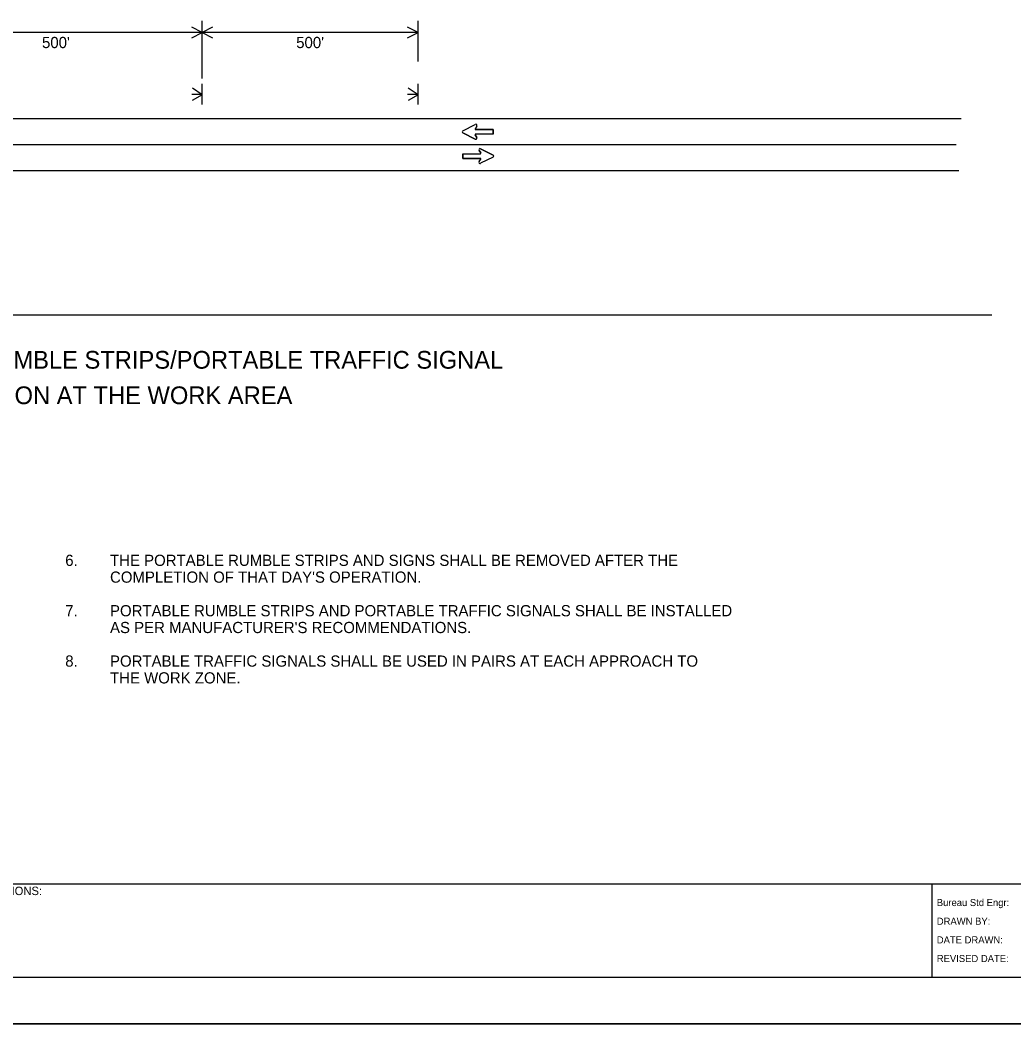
# Model space of a CAD drawing. Extents: x 0 to 34, y 0 to 22.
# Drawn here: x 11.89 to 22.55, y 0 to 10.76 of the extents above; entities that cross this region are included whole.
import ezdxf

# ---------------------------------------------------------------- set-up
doc = ezdxf.new("R2010")
doc.units = 0
for name, color, linetype in [('Level 1', 7, 'Continuous'), ('PlotBorder', 7, 'Continuous'), ('SHADE-GENERIC', 7, 'Continuous'), ('SHT-BNDRY', 7, 'Continuous'), ('SHT-FENCE', 7, 'Continuous'), ('Title_Box', 7, 'Continuous')]:
    doc.layers.add(name, color=color, linetype=linetype)

msp = doc.modelspace()

# ---------------------------------------------------------------- linework, layer by layer
at = {"layer": 'Level 1'}
for p, q in [((13.844, 10.134), (13.844, 10.751)), ((16.157, 10.317), (16.157, 10.751)), ((16.154, 10.627), (8.465, 10.627)), ((13.844, 10.626), (13.844, 10.627)), ((16.157, 10.626), (16.157, 10.627)), ((13.844, 9.96), (13.738, 10.032)), ((13.844, 10.077), (13.844, 10.077)), ((13.844, 9.966), (13.844, 10.077)), ((16.157, 9.96), (16.051, 10.032)), ((16.157, 10.077), (16.157, 10.077)), ((16.157, 9.966), (16.157, 10.077)), ((13.844, 9.962), (13.733, 9.962)), ((13.844, 9.96), (13.737, 9.897)), ((13.844, 9.854), (13.844, 9.966)), ((16.157, 9.962), (16.046, 9.962)), ((16.157, 9.96), (16.05, 9.897)), ((16.157, 9.854), (16.157, 9.966)), ((21.982, 9.702), (5.025, 9.702)), ((16.638, 9.575), (16.771, 9.642)), ((16.787, 9.624), (16.769, 9.596)), ((16.961, 9.588), (16.773, 9.588)), ((16.961, 9.539), (16.961, 9.588)), ((16.637, 9.552), (16.771, 9.485)), ((16.764, 9.489), (16.764, 9.489)), ((16.787, 9.503), (16.769, 9.531)), ((16.961, 9.539), (16.773, 9.539)), ((21.926, 9.423), (5.025, 9.423)), ((16.812, 9.363), (16.83, 9.336)), ((16.961, 9.314), (16.827, 9.381)), ((16.835, 9.377), (16.835, 9.377)), ((16.638, 9.328), (16.826, 9.328)), ((16.638, 9.328), (16.638, 9.278)), ((16.638, 9.278), (16.826, 9.278)), ((16.811, 9.243), (16.83, 9.271)), ((16.961, 9.292), (16.827, 9.225)), ((21.954, 9.144), (5.025, 9.144)), ((1.797, 7.601), (22.308, 7.601))]:
    msp.add_line(p, q, dxfattribs=at)
for points in [[(13.733, 10.571), (13.844, 10.627), (13.733, 10.683)], [(13.955, 10.683), (13.844, 10.627), (13.955, 10.571)], [(16.046, 10.571), (16.157, 10.627), (16.046, 10.683)]]:
    msp.add_lwpolyline(points, dxfattribs=at)
for centre, major_axis, start_param, end_param in [((16.773, 9.593), (0, -0.00495), 4.123952, 6.283395), ((16.777, 9.631), (0, 0.0124), 4.124596, 6.747043), ((16.643, 9.563), (0, 0.0124), 0.463604, 2.678408), ((16.773, 9.534), (0, -0.00495), 3.141803, 5.301246), ((16.777, 9.496), (0, 0.0124), 2.678155, 5.300602), ((16.822, 9.37), (0, -0.0124), 2.678155, 5.300602), ((16.826, 9.333), (0, 0.00495), 3.141803, 5.301246), ((16.826, 9.273), (0, 0.00495), 4.123952, 6.283395), ((16.956, 9.303), (0, -0.0124), 0.463604, 2.678408), ((16.822, 9.236), (0, -0.0124), 4.124596, 6.747043)]:
    msp.add_ellipse(centre, major_axis=major_axis, ratio=0.996122, start_param=start_param, end_param=end_param, dxfattribs=at)
at = {"layer": 'PlotBorder'}
msp.add_lwpolyline([(0, 0.001), (34, 0.001), (34, 22.001), (0, 22.001)], close=True, dxfattribs=at)
at = {"layer": 'SHADE-GENERIC'}
for p, q in [((16.638, 9.575), (16.771, 9.642)), ((16.787, 9.624), (16.769, 9.596)), ((16.773, 9.588), (16.961, 9.588)), ((16.961, 9.588), (16.961, 9.539)), ((16.771, 9.485), (16.637, 9.552)), ((16.769, 9.531), (16.787, 9.503)), ((16.961, 9.539), (16.773, 9.539)), ((16.83, 9.336), (16.812, 9.363)), ((16.827, 9.381), (16.961, 9.314)), ((16.638, 9.278), (16.638, 9.328)), ((16.638, 9.328), (16.826, 9.328)), ((16.826, 9.278), (16.638, 9.278)), ((16.811, 9.243), (16.83, 9.271)), ((16.961, 9.292), (16.827, 9.225))]:
    msp.add_line(p, q, dxfattribs=at)
for centre, major_axis, start_param, end_param in [((16.773, 9.593), (0, -0.00495), 4.123952, 6.283395), ((16.777, 9.631), (0, 0.0124), 4.124596, 6.747043), ((16.643, 9.563), (0, 0.0124), 0.463604, 2.678408), ((16.773, 9.534), (0, -0.00495), 3.141803, 5.301246), ((16.777, 9.496), (0, 0.0124), 2.678155, 5.300602), ((16.822, 9.37), (0, -0.0124), 2.678155, 5.300602), ((16.956, 9.303), (0, -0.0124), 0.463604, 2.678408), ((16.822, 9.236), (0, -0.0124), 4.124596, 6.747043)]:
    msp.add_ellipse(centre, major_axis=major_axis, ratio=0.996122, start_param=start_param, end_param=end_param, dxfattribs=at)
at = {"layer": 'SHT-BNDRY'}
msp.add_line((21.668, 0.501), (21.668, 1.502), dxfattribs=at)
msp.add_lwpolyline([(1.25, 0.501), (33.5, 0.501), (33.5, 21.501), (1.25, 21.501)], close=True, dxfattribs=at)
msp.add_lwpolyline([(1.25, 1.502), (33.5, 1.502)], dxfattribs=at)
at = {"layer": 'SHT-FENCE'}
msp.add_lwpolyline([(0, 22.001), (34, 22.001), (34, 0.001), (0, 0.001)], close=True, dxfattribs=at)

# ---------------------------------------------------------------- texts
at = {"layer": 'Level 1'}
for p in [(12.126, 10.46), (14.851, 10.46)]:
    msp.add_text("500'", height=0.12, rotation=360, dxfattribs=at).set_placement(p)
for s, height, p in [('TYPICAL PLACEMENT OF ADVANCE WARNING SIGNS/RUMBLE STRIPS/PORTABLE TRAFFIC SIGNAL', 0.19, (4.817, 7.024)), (' FOR MAINTENANCE OPERATION AT THE WORK AREA', 0.19, (8.119, 6.644)), ('6.', 0.12, (12.375, 4.91)), ('THE PORTABLE RUMBLE STRIPS AND SIGNS SHALL BE REMOVED AFTER THE ', 0.12, (12.855, 4.91)), ("COMPLETION OF THAT DAY'S OPERATION.", 0.12, (12.855, 4.73)), ('7.', 0.12, (12.375, 4.37)), ('PORTABLE RUMBLE STRIPS AND PORTABLE TRAFFIC SIGNALS SHALL BE INSTALLED ', 0.12, (12.855, 4.37)), ("AS PER MANUFACTURER'S RECOMMENDATIONS.", 0.12, (12.855, 4.19)), ('8.', 0.12, (12.375, 3.83)), ('PORTABLE TRAFFIC SIGNALS SHALL BE USED IN PAIRS AT EACH APPROACH TO ', 0.12, (12.855, 3.83)), ('THE WORK ZONE.', 0.12, (12.855, 3.65))]:
    msp.add_text(s, height=height, dxfattribs=at).set_placement(p)
at = {"layer": 'Title_Box'}
for s, height, p in [('REVISIONS:', 0.09, (11.438, 1.382)), ('Bureau Std Engr: ', 0.0757, (21.719, 1.264)), ('DRAWN BY: ', 0.0757, (21.719, 1.064)), ('DATE DRAWN: ', 0.0757, (21.719, 0.864)), ('REVISED DATE:', 0.0757, (21.719, 0.664))]:
    msp.add_text(s, height=height, dxfattribs=at).set_placement(p)

doc.saveas('drawing.dxf')
